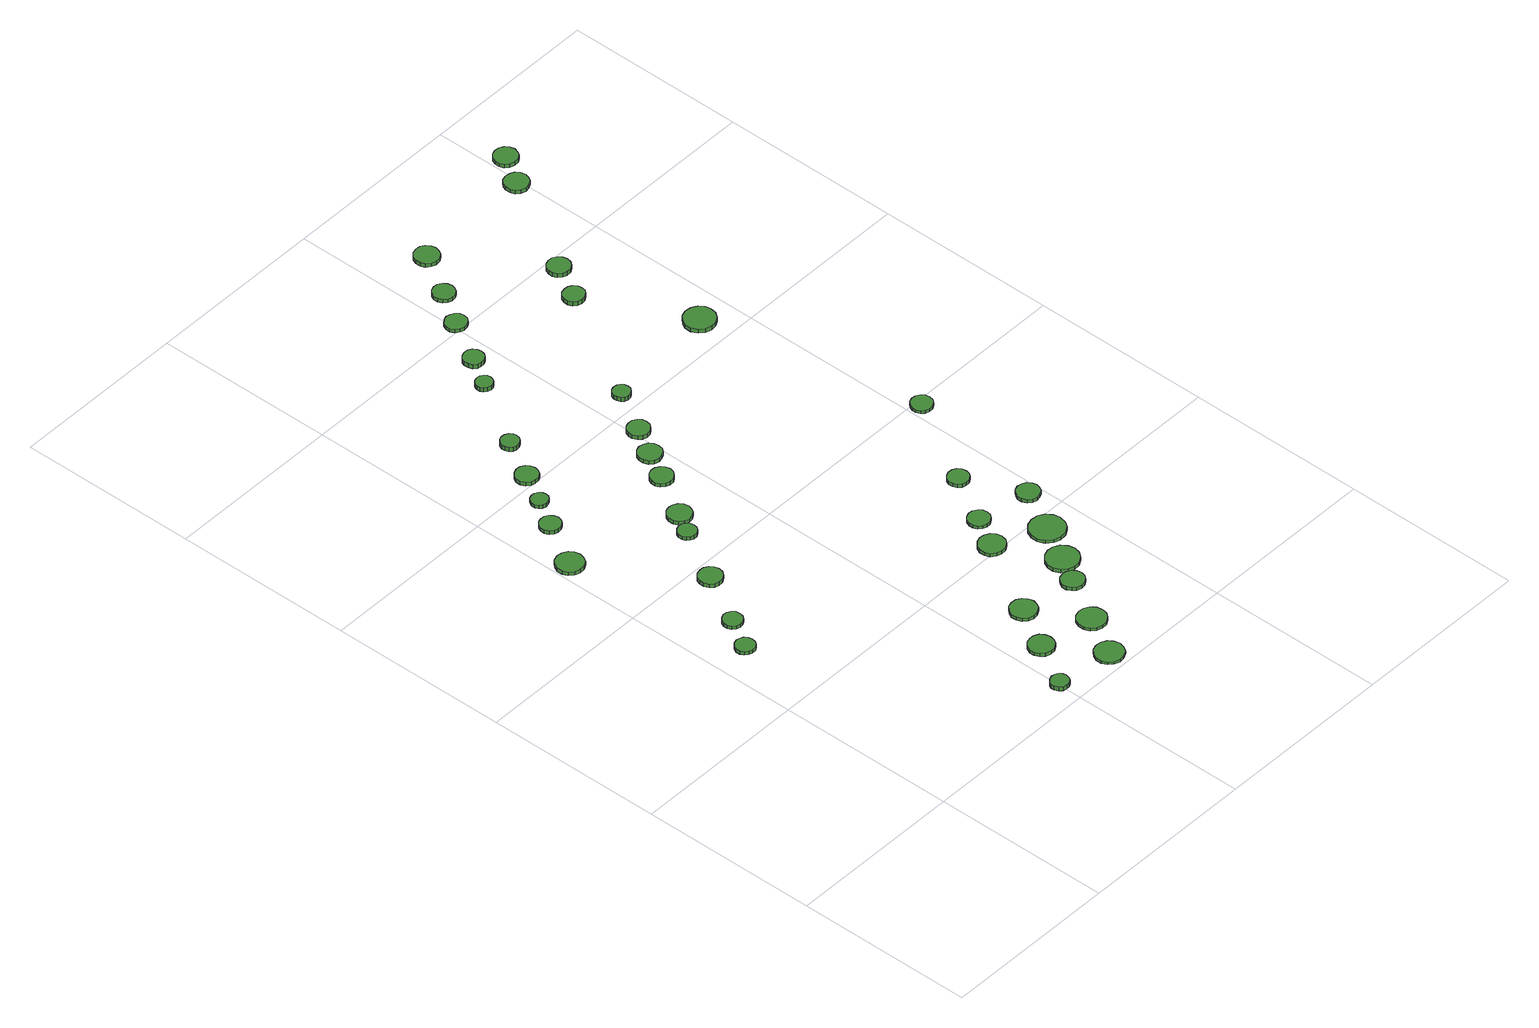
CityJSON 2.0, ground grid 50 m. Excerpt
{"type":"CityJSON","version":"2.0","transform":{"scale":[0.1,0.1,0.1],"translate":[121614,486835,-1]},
"CityObjects":{
"tree1":{"type":"SolitaryVegetationObject","attributes":{"function":"something"},"geometry":[{"type":"MultiSurface","lod":"1","boundaries":[[[0,1,2,3,4,5,6,7,8,9,10,11,12,13,14]],[[15,16,17,18,19,20,21,22,23,24,25,26,27,28,29]],[[0,29,28,1]],[[1,28,27,2]],[[2,27,26,3]],[[3,26,25,4]],[[4,25,24,5]],[[5,24,23,6]],[[6,23,22,7]],[[7,22,21,8]],[[8,21,20,9]],[[9,20,19,10]],[[10,19,18,11]],[[11,18,17,12]],[[12,17,16,13]],[[13,16,15,14]],[[14,15,29,0]]]}]},
"tree2":{"type":"SolitaryVegetationObject","attributes":{"function":"something"},"geometry":[{"type":"MultiSurface","lod":"1","boundaries":[[[30,31,32,33,34,35,36,37,38,39,40,41,42,43,44]],[[45,46,47,48,49,50,51,52,53,54,55,56,57,58,59]],[[30,59,58,31]],[[31,58,57,32]],[[32,57,56,33]],[[33,56,55,34]],[[34,55,54,35]],[[35,54,53,36]],[[36,53,52,37]],[[37,52,51,38]],[[38,51,50,39]],[[39,50,49,40]],[[40,49,48,41]],[[41,48,47,42]],[[42,47,46,43]],[[43,46,45,44]],[[44,45,59,30]]]}]},
"tree3":{"type":"SolitaryVegetationObject","attributes":{"function":"something"},"geometry":[{"type":"MultiSurface","lod":"1","boundaries":[[[60,61,62,63,64,65,66,67,68,69,70,71,72,73,74]],[[75,76,77,78,79,80,81,82,83,84,85,86,87,88,89]],[[60,89,88,61]],[[61,88,87,62]],[[62,87,86,63]],[[63,86,85,64]],[[64,85,84,65]],[[65,84,83,66]],[[66,83,82,67]],[[67,82,81,68]],[[68,81,80,69]],[[69,80,79,70]],[[70,79,78,71]],[[71,78,77,72]],[[72,77,76,73]],[[73,76,75,74]],[[74,75,89,60]]]}]},
"tree4":{"type":"SolitaryVegetationObject","attributes":{"function":"something"},"geometry":[{"type":"MultiSurface","lod":"1","boundaries":[[[90,91,92,93,94,95,96,97,98,99,100,101,102,103,104]],[[105,106,107,108,109,110,111,112,113,114,115,116,117,118,119]],[[90,119,118,91]],[[91,118,117,92]],[[92,117,116,93]],[[93,116,115,94]],[[94,115,114,95]],[[95,114,113,96]],[[96,113,112,97]],[[97,112,111,98]],[[98,111,110,99]],[[99,110,109,100]],[[100,109,108,101]],[[101,108,107,102]],[[102,107,106,103]],[[103,106,105,104]],[[104,105,119,90]]]}]},
"tree5":{"type":"SolitaryVegetationObject","attributes":{"function":"something"},"geometry":[{"type":"MultiSurface","lod":"1","boundaries":[[[120,121,122,123,124,125,126,127,128,129,130,131,132,133,134]],[[135,136,137,138,139,140,141,142,143,144,145,146,147,148,149]],[[120,149,148,121]],[[121,148,147,122]],[[122,147,146,123]],[[123,146,145,124]],[[124,145,144,125]],[[125,144,143,126]],[[126,143,142,127]],[[127,142,141,128]],[[128,141,140,129]],[[129,140,139,130]],[[130,139,138,131]],[[131,138,137,132]],[[132,137,136,133]],[[133,136,135,134]],[[134,135,149,120]]]}]},
"tree6":{"type":"SolitaryVegetationObject","attributes":{"function":"something"},"geometry":[{"type":"MultiSurface","lod":"1","boundaries":[[[150,151,152,153,154,155,156,157,158,159,160,161,162,163,164]],[[165,166,167,168,169,170,171,172,173,174,175,176,177,178,179]],[[150,179,178,151]],[[151,178,177,152]],[[152,177,176,153]],[[153,176,175,154]],[[154,175,174,155]],[[155,174,173,156]],[[156,173,172,157]],[[157,172,171,158]],[[158,171,170,159]],[[159,170,169,160]],[[160,169,168,161]],[[161,168,167,162]],[[162,167,166,163]],[[163,166,165,164]],[[164,165,179,150]]]}]},
"tree7":{"type":"SolitaryVegetationObject","attributes":{"function":"something"},"geometry":[{"type":"MultiSurface","lod":"1","boundaries":[[[180,181,182,183,184,185,186,187,188,189,190,191,192,193,194]],[[195,196,197,198,199,200,201,202,203,204,205,206,207,208,209]],[[180,209,208,181]],[[181,208,207,182]],[[182,207,206,183]],[[183,206,205,184]],[[184,205,204,185]],[[185,204,203,186]],[[186,203,202,187]],[[187,202,201,188]],[[188,201,200,189]],[[189,200,199,190]],[[190,199,198,191]],[[191,198,197,192]],[[192,197,196,193]],[[193,196,195,194]],[[194,195,209,180]]]}]},
"tree8":{"type":"SolitaryVegetationObject","attributes":{"function":"something"},"geometry":[{"type":"MultiSurface","lod":"1","boundaries":[[[210,211,212,213,214,215,216,217,218,219,220,221,222,223,224]],[[225,226,227,228,229,230,231,232,233,234,235,236,237,238,239]],[[210,239,238,211]],[[211,238,237,212]],[[212,237,236,213]],[[213,236,235,214]],[[214,235,234,215]],[[215,234,233,216]],[[216,233,232,217]],[[217,232,231,218]],[[218,231,230,219]],[[219,230,229,220]],[[220,229,228,221]],[[221,228,227,222]],[[222,227,226,223]],[[223,226,225,224]],[[224,225,239,210]]]}]},
"tree9":{"type":"SolitaryVegetationObject","attributes":{"function":"something"},"geometry":[{"type":"MultiSurface","lod":"1","boundaries":[[[240,241,242,243,244,245,246,247,248,249,250,251,252,253,254]],[[255,256,257,258,259,260,261,262,263,264,265,266,267,268,269]],[[240,269,268,241]],[[241,268,267,242]],[[242,267,266,243]],[[243,266,265,244]],[[244,265,264,245]],[[245,264,263,246]],[[246,263,262,247]],[[247,262,261,248]],[[248,261,260,249]],[[249,260,259,250]],[[250,259,258,251]],[[251,258,257,252]],[[252,257,256,253]],[[253,256,255,254]],[[254,255,269,240]]]}]},
"tree10":{"type":"SolitaryVegetationObject","attributes":{"function":"something"},"geometry":[{"type":"MultiSurface","lod":"1","boundaries":[[[270,271,272,273,274,275,276,277,278,279,280,281,282,283,284]],[[285,286,287,288,289,290,291,292,293,294,295,296,297,298,299]],[[270,299,298,271]],[[271,298,297,272]],[[272,297,296,273]],[[273,296,295,274]],[[274,295,294,275]],[[275,294,293,276]],[[276,293,292,277]],[[277,292,291,278]],[[278,291,290,279]],[[279,290,289,280]],[[280,289,288,281]],[[281,288,287,282]],[[282,287,286,283]],[[283,286,285,284]],[[284,285,299,270]]]}]},
"tree11":{"type":"SolitaryVegetationObject","attributes":{"function":"something"},"geometry":[{"type":"MultiSurface","lod":"1","boundaries":[[[300,301,302,303,304,305,306,307,308,309,310,311,312,313,314]],[[315,316,317,318,319,320,321,322,323,324,325,326,327,328,329]],[[300,329,328,301]],[[301,328,327,302]],[[302,327,326,303]],[[303,326,325,304]],[[304,325,324,305]],[[305,324,323,306]],[[306,323,322,307]],[[307,322,321,308]],[[308,321,320,309]],[[309,320,319,310]],[[310,319,318,311]],[[311,318,317,312]],[[312,317,316,313]],[[313,316,315,314]],[[314,315,329,300]]]}]},
"tree12":{"type":"SolitaryVegetationObject","attributes":{"function":"something"},"geometry":[{"type":"MultiSurface","lod":"1","boundaries":[[[330,331,332,333,334,335,336,337,338,339,340,341,342,343,344]],[[345,346,347,348,349,350,351,352,353,354,355,356,357,358,359]],[[330,359,358,331]],[[331,358,357,332]],[[332,357,356,333]],[[333,356,355,334]],[[334,355,354,335]],[[335,354,353,336]],[[336,353,352,337]],[[337,352,351,338]],[[338,351,350,339]],[[339,350,349,340]],[[340,349,348,341]],[[341,348,347,342]],[[342,347,346,343]],[[343,346,345,344]],[[344,345,359,330]]]}]},
"tree13":{"type":"SolitaryVegetationObject","attributes":{"function":"something"},"geometry":[{"type":"MultiSurface","lod":"1","boundaries":[[[360,361,362,363,364,365,366,367,368,369,370,371,372,373,374]],[[375,376,377,378,379,380,381,382,383,384,385,386,387,388,389]],[[360,389,388,361]],[[361,388,387,362]],[[362,387,386,363]],[[363,386,385,364]],[[364,385,384,365]],[[365,384,383,366]],[[366,383,382,367]],[[367,382,381,368]],[[368,381,380,369]],[[369,380,379,370]],[[370,379,378,371]],[[371,378,377,372]],[[372,377,376,373]],[[373,376,375,374]],[[374,375,389,360]]]}]},
"tree14":{"type":"SolitaryVegetationObject","attributes":{"function":"something"},"geometry":[{"type":"MultiSurface","lod":"1","boundaries":[[[390,391,392,393,394,395,396,397,398,399,400,401,402,403,404]],[[405,406,407,408,409,410,411,412,413,414,415,416,417,418,419]],[[390,419,418,391]],[[391,418,417,392]],[[392,417,416,393]],[[393,416,415,394]],[[394,415,414,395]],[[395,414,413,396]],[[396,413,412,397]],[[397,412,411,398]],[[398,411,410,399]],[[399,410,409,400]],[[400,409,408,401]],[[401,408,407,402]],[[402,407,406,403]],[[403,406,405,404]],[[404,405,419,390]]]}]},
"tree15":{"type":"SolitaryVegetationObject","attributes":{"function":"something"},"geometry":[{"type":"MultiSurface","lod":"1","boundaries":[[[420,421,422,423,424,425,426,427,428,429,430,431,432,433,434]],[[435,436,437,438,439,440,441,442,443,444,445,446,447,448,449]],[[420,449,448,421]],[[421,448,447,422]],[[422,447,446,423]],[[423,446,445,424]],[[424,445,444,425]],[[425,444,443,426]],[[426,443,442,427]],[[427,442,441,428]],[[428,441,440,429]],[[429,440,439,430]],[[430,439,438,431]],[[431,438,437,432]],[[432,437,436,433]],[[433,436,435,434]],[[434,435,449,420]]]}]},
"tree16":{"type":"SolitaryVegetationObject","attributes":{"function":"something"},"geometry":[{"type":"MultiSurface","lod":"1","boundaries":[[[450,451,452,453,454,455,456,457,458,459,460,461,462,463,464]],[[465,466,467,468,469,470,471,472,473,474,475,476,477,478,479]],[[450,479,478,451]],[[451,478,477,452]],[[452,477,476,453]],[[453,476,475,454]],[[454,475,474,455]],[[455,474,473,456]],[[456,473,472,457]],[[457,472,471,458]],[[458,471,470,459]],[[459,470,469,460]],[[460,469,468,461]],[[461,468,467,462]],[[462,467,466,463]],[[463,466,465,464]],[[464,465,479,450]]]}]},
"tree17":{"type":"SolitaryVegetationObject","attributes":{"function":"something"},"geometry":[{"type":"MultiSurface","lod":"1","boundaries":[[[480,481,482,483,484,485,486,487,488,489,490,491,492,493,494]],[[495,496,497,498,499,500,501,502,503,504,505,506,507,508,509]],[[480,509,508,481]],[[481,508,507,482]],[[482,507,506,483]],[[483,506,505,484]],[[484,505,504,485]],[[485,504,503,486]],[[486,503,502,487]],[[487,502,501,488]],[[488,501,500,489]],[[489,500,499,490]],[[490,499,498,491]],[[491,498,497,492]],[[492,497,496,493]],[[493,496,495,494]],[[494,495,509,480]]]}]},
"tree18":{"type":"SolitaryVegetationObject","attributes":{"function":"something"},"geometry":[{"type":"MultiSurface","lod":"1","boundaries":[[[510,511,512,513,514,515,516,517,518,519,520,521,522,523,524]],[[525,526,527,528,529,530,531,532,533,534,535,536,537,538,539]],[[510,539,538,511]],[[511,538,537,512]],[[512,537,536,513]],[[513,536,535,514]],[[514,535,534,515]],[[515,534,533,516]],[[516,533,532,517]],[[517,532,531,518]],[[518,531,530,519]],[[519,530,529,520]],[[520,529,528,521]],[[521,528,527,522]],[[522,527,526,523]],[[523,526,525,524]],[[524,525,539,510]]]}]},
"tree19":{"type":"SolitaryVegetationObject","attributes":{"function":"something"},"geometry":[{"type":"MultiSurface","lod":"1","boundaries":[[[540,541,542,543,544,545,546,547,548,549,550,551,552,553,554]],[[555,556,557,558,559,560,561,562,563,564,565,566,567,568,569]],[[540,569,568,541]],[[541,568,567,542]],[[542,567,566,543]],[[543,566,565,544]],[[544,565,564,545]],[[545,564,563,546]],[[546,563,562,547]],[[547,562,561,548]],[[548,561,560,549]],[[549,560,559,550]],[[550,559,558,551]],[[551,558,557,552]],[[552,557,556,553]],[[553,556,555,554]],[[554,555,569,540]]]}]},
"tree20":{"type":"SolitaryVegetationObject","attributes":{"function":"something"},"geometry":[{"type":"MultiSurface","lod":"1","boundaries":[[[570,571,572,573,574,575,576,577,578,579,580,581,582,583,584]],[[585,586,587,588,589,590,591,592,593,594,595,596,597,598,599]],[[570,599,598,571]],[[571,598,597,572]],[[572,597,596,573]],[[573,596,595,574]],[[574,595,594,575]],[[575,594,593,576]],[[576,593,592,577]],[[577,592,591,578]],[[578,591,590,579]],[[579,590,589,580]],[[580,589,588,581]],[[581,588,587,582]],[[582,587,586,583]],[[583,586,585,584]],[[584,585,599,570]]]}]},
"tree21":{"type":"SolitaryVegetationObject","attributes":{"function":"something"},"geometry":[{"type":"MultiSurface","lod":"1","boundaries":[[[600,601,602,603,604,605,606,607,608,609,610,611,612,613,614]],[[615,616,617,618,619,620,621,622,623,624,625,626,627,628,629]],[[600,629,628,601]],[[601,628,627,602]],[[602,627,626,603]],[[603,626,625,604]],[[604,625,624,605]],[[605,624,623,606]],[[606,623,622,607]],[[607,622,621,608]],[[608,621,620,609]],[[609,620,619,610]],[[610,619,618,611]],[[611,618,617,612]],[[612,617,616,613]],[[613,616,615,614]],[[614,615,629,600]]]}]},
"tree22":{"type":"SolitaryVegetationObject","attributes":{"function":"something"},"geometry":[{"type":"MultiSurface","lod":"1","boundaries":[[[630,631,632,633,634,635,636,637,638,639,640,641,642,643,644]],[[645,646,647,648,649,650,651,652,653,654,655,656,657,658,659]],[[630,659,658,631]],[[631,658,657,632]],[[632,657,656,633]],[[633,656,655,634]],[[634,655,654,635]],[[635,654,653,636]],[[636,653,652,637]],[[637,652,651,638]],[[638,651,650,639]],[[639,650,649,640]],[[640,649,648,641]],[[641,648,647,642]],[[642,647,646,643]],[[643,646,645,644]],[[644,645,659,630]]]}]},
"tree23":{"type":"SolitaryVegetationObject","attributes":{"function":"something"},"geometry":[{"type":"MultiSurface","lod":"1","boundaries":[[[660,661,662,663,664,665,666,667,668,669,670,671,672,673,674]],[[675,676,677,678,679,680,681,682,683,684,685,686,687,688,689]],[[660,689,688,661]],[[661,688,687,662]],[[662,687,686,663]],[[663,686,685,664]],[[664,685,684,665]],[[665,684,683,666]],[[666,683,682,667]],[[667,682,681,668]],[[668,681,680,669]],[[669,680,679,670]],[[670,679,678,671]],[[671,678,677,672]],[[672,677,676,673]],[[673,676,675,674]],[[674,675,689,660]]]}]},
"tree24":{"type":"SolitaryVegetationObject","attributes":{"function":"something"},"geometry":[{"type":"MultiSurface","lod":"1","boundaries":[[[690,691,692,693,694,695,696,697,698,699,700,701,702,703,704]],[[705,706,707,708,709,710,711,712,713,714,715,716,717,718,719]],[[690,719,718,691]],[[691,718,717,692]],[[692,717,716,693]],[[693,716,715,694]],[[694,715,714,695]],[[695,714,713,696]],[[696,713,712,697]],[[697,712,711,698]],[[698,711,710,699]],[[699,710,709,700]],[[700,709,708,701]],[[701,708,707,702]],[[702,707,706,703]],[[703,706,705,704]],[[704,705,719,690]]]}]},
"tree25":{"type":"SolitaryVegetationObject","attributes":{"function":"something"},"geometry":[{"type":"MultiSurface","lod":"1","boundaries":[[[720,721,722,723,724,725,726,727,728,729,730,731,732,733,734]],[[735,736,737,738,739,740,741,742,743,744,745,746,747,748,749]],[[720,749,748,721]],[[721,748,747,722]],[[722,747,746,723]],[[723,746,745,724]],[[724,745,744,725]],[[725,744,743,726]],[[726,743,742,727]],[[727,742,741,728]],[[728,741,740,729]],[[729,740,739,730]],[[730,739,738,731]],[[731,738,737,732]],[[732,737,736,733]],[[733,736,735,734]],[[734,735,749,720]]]}]},
"tree26":{"type":"SolitaryVegetationObject","attributes":{"function":"something"},"geometry":[{"type":"MultiSurface","lod":"1","boundaries":[[[750,751,752,753,754,755,756,757,758,759,760,761,762,763,764]],[[765,766,767,768,769,770,771,772,773,774,775,776,777,778,779]],[[750,779,778,751]],[[751,778,777,752]],[[752,777,776,753]],[[753,776,775,754]],[[754,775,774,755]],[[755,774,773,756]],[[756,773,772,757]],[[757,772,771,758]],[[758,771,770,759]],[[759,770,769,760]],[[760,769,768,761]],[[761,768,767,762]],[[762,767,766,763]],[[763,766,765,764]],[[764,765,779,750]]]}]},
"tree27":{"type":"SolitaryVegetationObject","attributes":{"function":"something"},"geometry":[{"type":"MultiSurface","lod":"1","boundaries":[[[780,781,782,783,784,785,786,787,788,789,790,791,792,793,794]],[[795,796,797,798,799,800,801,802,803,804,805,806,807,808,809]],[[780,809,808,781]],[[781,808,807,782]],[[782,807,806,783]],[[783,806,805,784]],[[784,805,804,785]],[[785,804,803,786]],[[786,803,802,787]],[[787,802,801,788]],[[788,801,800,789]],[[789,800,799,790]],[[790,799,798,791]],[[791,798,797,792]],[[792,797,796,793]],[[793,796,795,794]],[[794,795,809,780]]]}]},
"tree28":{"type":"SolitaryVegetationObject","attributes":{"function":"something"},"geometry":[{"type":"MultiSurface","lod":"1","boundaries":[[[810,811,812,813,814,815,816,817,818,819,820,821,822,823,824]],[[825,826,827,828,829,830,831,832,833,834,835,836,837,838,839]],[[810,839,838,811]],[[811,838,837,812]],[[812,837,836,813]],[[813,836,835,814]],[[814,835,834,815]],[[815,834,833,816]],[[816,833,832,817]],[[817,832,831,818]],[[818,831,830,819]],[[819,830,829,820]],[[820,829,828,821]],[[821,828,827,822]],[[822,827,826,823]],[[823,826,825,824]],[[824,825,839,810]]]}]},
"tree29":{"type":"SolitaryVegetationObject","attributes":{"function":"something"},"geometry":[{"type":"MultiSurface","lod":"1","boundaries":[[[840,841,842,843,844,845,846,847,848,849,850,851,852,853,854]],[[855,856,857,858,859,860,861,862,863,864,865,866,867,868,869]],[[840,869,868,841]],[[841,868,867,842]],[[842,867,866,843]],[[843,866,865,844]],[[844,865,864,845]],[[845,864,863,846]],[[846,863,862,847]],[[847,862,861,848]],[[848,861,860,849]],[[849,860,859,850]],[[850,859,858,851]],[[851,858,857,852]],[[852,857,856,853]],[[853,856,855,854]],[[854,855,869,840]]]}]},
"tree30":{"type":"SolitaryVegetationObject","attributes":{"function":"something"},"geometry":[{"type":"MultiSurface","lod":"1","boundaries":[[[870,871,872,873,874,875,876,877,878,879,880,881,882,883,884]],[[885,886,887,888,889,890,891,892,893,894,895,896,897,898,899]],[[870,899,898,871]],[[871,898,897,872]],[[872,897,896,873]],[[873,896,895,874]],[[874,895,894,875]],[[875,894,893,876]],[[876,893,892,877]],[[877,892,891,878]],[[878,891,890,879]],[[879,890,889,880]],[[880,889,888,881]],[[881,888,887,882]],[[882,887,886,883]],[[883,886,885,884]],[[884,885,899,870]]]}]},
"tree31":{"type":"SolitaryVegetationObject","attributes":{"function":"something"},"geometry":[{"type":"MultiSurface","lod":"1","boundaries":[[[900,901,902,903,904,905,906,907,908,909,910,911,912,913,914]],[[915,916,917,918,919,920,921,922,923,924,925,926,927,928,929]],[[900,929,928,901]],[[901,928,927,902]],[[902,927,926,903]],[[903,926,925,904]],[[904,925,924,905]],[[905,924,923,906]],[[906,923,922,907]],[[907,922,921,908]],[[908,921,920,909]],[[909,920,919,910]],[[910,919,918,911]],[[911,918,917,912]],[[912,917,916,913]],[[913,916,915,914]],[[914,915,929,900]]]}]},
"tree32":{"type":"SolitaryVegetationObject","attributes":{"function":"something"},"geometry":[{"type":"MultiSurface","lod":"1","boundaries":[[[930,931,932,933,934,935,936,937,938,939,940,941,942,943,944]],[[945,946,947,948,949,950,951,952,953,954,955,956,957,958,959]],[[930,959,958,931]],[[931,958,957,932]],[[932,957,956,933]],[[933,956,955,934]],[[934,955,954,935]],[[935,954,953,936]],[[936,953,952,937]],[[937,952,951,938]],[[938,951,950,939]],[[939,950,949,940]],[[940,949,948,941]],[[941,948,947,942]],[[942,947,946,943]],[[943,946,945,944]],[[944,945,959,930]]]}]},
"tree33":{"type":"SolitaryVegetationObject","attributes":{"function":"something"},"geometry":[{"type":"MultiSurface","lod":"1","boundaries":[[[960,961,962,963,964,965,966,967,968,969,970,971,972,973,974]],[[975,976,977,978,979,980,981,982,983,984,985,986,987,988,989]],[[960,989,988,961]],[[961,988,987,962]],[[962,987,986,963]],[[963,986,985,964]],[[964,985,984,965]],[[965,984,983,966]],[[966,983,982,967]],[[967,982,981,968]],[[968,981,980,969]],[[969,980,979,970]],[[970,979,978,971]],[[971,978,977,972]],[[972,977,976,973]],[[973,976,975,974]],[[974,975,989,960]]]}]},
"tree34":{"type":"SolitaryVegetationObject","attributes":{"function":"something"},"geometry":[{"type":"MultiSurface","lod":"1","boundaries":[[[990,991,992,993,994,995,996,997,998,999,1000,1001,1002,1003,1004]],[[1005,1006,1007,1008,1009,1010,1011,1012,1013,1014,1015,1016,1017,1018,1019]],[[990,1019,1018,991]],[[991,1018,1017,992]],[[992,1017,1016,993]],[[993,1016,1015,994]],[[994,1015,1014,995]],[[995,1014,1013,996]],[[996,1013,1012,997]],[[997,1012,1011,998]],[[998,1011,1010,999]],[[999,1010,1009,1000]],[[1000,1009,1008,1001]],[[1001,1008,1007,1002]],[[1002,1007,1006,1003]],[[1003,1006,1005,1004]],[[1004,1005,1019,990]]]}]},
"tree35":{"type":"SolitaryVegetationObject","attributes":{"function":"something"},"geometry":[{"type":"MultiSurface","lod":"1","boundaries":[[[1020,1021,1022,1023,1024,1025,1026,1027,1028,1029,1030,1031,1032,1033,1034]],[[1035,1036,1037,1038,1039,1040,1041,1042,1043,1044,1045,1046,1047,1048,1049]],[[1020,1049,1048,1021]],[[1021,1048,1047,1022]],[[1022,1047,1046,1023]],[[1023,1046,1045,1024]],[[1024,1045,1044,1025]],[[1025,1044,1043,1026]],[[1026,1043,1042,1027]],[[1027,1042,1041,1028]],[[1028,1041,1040,1029]],[[1029,1040,1039,1030]],[[1030,1039,1038,1031]],[[1031,1038,1037,1032]],[[1032,1037,1036,1033]],[[1033,1036,1035,1034]],[[1034,1035,1049,1020]]]}]},
"tree36":{"type":"SolitaryVegetationObject","attributes":{"function":"something"},"geometry":[{"type":"MultiSurface","lod":"1","boundaries":[[[1050,1051,1052,1053,1054,1055,1056,1057,1058,1059,1060,1061,1062,1063,1064]],[[1065,1066,1067,1068,1069,1070,1071,1072,1073,1074,1075,1076,1077,1078,1079]],[[1050,1079,1078,1051]],[[1051,1078,1077,1052]],[[1052,1077,1076,1053]],[[1053,1076,1075,1054]],[[1054,1075,1074,1055]],[[1055,1074,1073,1056]],[[1056,1073,1072,1057]],[[1057,1072,1071,1058]],[[1058,1071,1070,1059]],[[1059,1070,1069,1060]],[[1060,1069,1068,1061]],[[1061,1068,1067,1062]],[[1062,1067,1066,1063]],[[1063,1066,1065,1064]],[[1064,1065,1079,1050]]]}]},
"tree37":{"type":"SolitaryVegetationObject","attributes":{"function":"something"},"geometry":[{"type":"MultiSurface","lod":"1","boundaries":[[[1080,1081,1082,1083,1084,1085,1086,1087,1088,1089,1090,1091,1092,1093,1094]],[[1095,1096,1097,1098,1099,1100,1101,1102,1103,1104,1105,1106,1107,1108,1109]],[[1080,1109,1108,1081]],[[1081,1108,1107,1082]],[[1082,1107,1106,1083]],[[1083,1106,1105,1084]],[[1084,1105,1104,1085]],[[1085,1104,1103,1086]],[[1086,1103,1102,1087]],[[1087,1102,1101,1088]],[[1088,1101,1100,1089]],[[1089,1100,1099,1090]],[[1090,1099,1098,1091]],[[1091,1098,1097,1092]],[[1092,1097,1096,1093]],[[1093,1096,1095,1094]],[[1094,1095,1109,1080]]]}]}
},
"vertices":[
[126,726,16],[124,737,16],[118,746,16],[108,751,16],[97,753,16],[86,749,16],[78,742,16],[73,731,16],[73,720,16],[78,710,16],[86,703,16],[97,699,16],[108,700,16],[118,706,16],[124,715,16],[124,715,6],[118,706,6],[108,700,6],[97,699,6],[86,703,6],[78,710,6],[73,720,6],[73,731,6],[78,742,6],[86,749,6],[97,753,6],[108,751,6],[118,746,6],[124,737,6],[126,726,6],
[176,810,16],[174,821,16],[167,830,16],[157,836,16],[146,837,16],[136,833,16],[127,826,16],[123,816,16],[123,804,16],[127,794,16],[136,787,16],[146,783,16],[157,784,16],[167,790,16],[174,799,16],[174,799,6],[167,790,6],[157,784,6],[146,783,6],[136,787,6],[127,794,6],[123,804,6],[123,816,6],[127,826,6],[136,833,6],[146,837,6],[157,836,6],[167,830,6],[174,821,6],[176,810,6],
[80,1240,17],[77,1256,17],[68,1268,17],[54,1276,17],[38,1278,17],[23,1273,17],[12,1262,17],[5,1248,17],[5,1232,17],[12,1218,17],[23,1208,17],[38,1203,17],[54,1204,17],[68,1212,17],[77,1225,17],[77,1225,6],[68,1212,6],[54,1204,6],[38,1203,6],[23,1208,6],[12,1218,6],[5,1232,6],[5,1248,6],[12,1262,6],[23,1273,6],[38,1278,6],[54,1276,6],[68,1268,6],[77,1256,6],[80,1240,6],
[263,953,17],[260,966,17],[252,977,17],[240,984,17],[227,985,17],[214,981,17],[204,972,17],[199,960,17],[199,946,17],[204,934,17],[214,925,17],[227,921,17],[240,922,17],[252,929,17],[260,940,17],[260,940,6],[252,929,6],[240,922,6],[227,921,6],[214,925,6],[204,934,6],[199,946,6],[199,960,6],[204,972,6],[214,981,6],[227,985,6],[240,984,6],[252,977,6],[260,966,6],[263,953,6],
[527,68,20],[525,78,20],[519,86,20],[510,91,20],[500,92,20],[490,89,20],[482,82,20],[478,73,20],[478,63,20],[482,53,20],[490,46,20],[500,43,20],[510,44,20],[519,49,20],[525,58,20],[525,58,7],[519,49,7],[510,44,7],[500,43,7],[490,46,7],[482,53,7],[478,63,7],[478,73,7],[482,82,7],[490,89,7],[500,92,7],[510,91,7],[519,86,7],[525,78,7],[527,68,7],
[145,1368,17],[142,1379,17],[135,1389,17],[125,1395,17],[113,1396,17],[102,1393,17],[93,1385,17],[88,1374,17],[88,1362,17],[93,1351,17],[102,1343,17],[113,1339,17],[125,1340,17],[135,1346,17],[142,1356,17],[142,1356,6],[135,1346,6],[125,1340,6],[113,1339,6],[102,1343,6],[93,1351,6],[88,1362,6],[88,1374,6],[93,1385,6],[102,1393,6],[113,1396,6],[125,1395,6],[135,1389,6],[142,1379,6],[145,1368,6],
[189,1445,16],[187,1455,16],[181,1463,16],[172,1468,16],[163,1469,16],[153,1466,16],[146,1459,16],[142,1450,16],[142,1440,16],[146,1431,16],[153,1425,16],[163,1422,16],[172,1423,16],[181,1428,16],[187,1436,16],[187,1436,6],[181,1428,6],[172,1423,6],[163,1422,6],[153,1425,6],[146,1431,6],[142,1440,6],[142,1450,6],[146,1459,6],[153,1466,6],[163,1469,6],[172,1468,6],[181,1463,6],[187,1455,6],[189,1445,6],
[608,190,17],[605,204,17],[597,216,17],[584,223,17],[570,224,17],[556,220,17],[545,210,17],[539,197,17],[539,182,17],[545,169,17],[556,159,17],[570,155,17],[584,156,17],[597,164,17],[605,175,17],[605,175,7],[597,164,7],[584,156,7],[570,155,7],[556,159,7],[545,169,7],[539,182,7],[539,197,7],[545,210,7],[556,220,7],[570,224,7],[584,223,7],[597,216,7],[605,204,7],[608,190,7],
[341,1103,17],[339,1113,17],[333,1122,17],[324,1127,17],[313,1128,17],[303,1125,17],[295,1118,17],[291,1108,17],[291,1097,17],[295,1088,17],[303,1081,17],[313,1077,17],[324,1078,17],[333,1084,17],[339,1092,17],[339,1092,6],[333,1084,6],[324,1078,6],[313,1077,6],[303,1081,6],[295,1088,6],[291,1097,6],[291,1108,6],[295,1118,6],[303,1125,6],[313,1128,6],[324,1127,6],[333,1122,6],[339,1113,6],[341,1103,6],
[242,1527,17],[239,1540,17],[232,1550,17],[221,1557,17],[208,1558,17],[196,1554,17],[186,1546,17],[181,1534,17],[181,1521,17],[186,1509,17],[196,1500,17],[208,1497,17],[221,1498,17],[232,1504,17],[239,1515,17],[239,1515,6],[232,1504,6],[221,1498,6],[208,1497,6],[196,1500,6],[186,1509,6],[181,1521,6],[181,1534,6],[186,1546,6],[196,1554,6],[208,1558,6],[221,1557,6],[232,1550,6],[239,1540,6],[242,1527,6],
[702,49,16],[698,65,16],[689,78,16],[674,86,16],[658,88,16],[643,83,16],[631,72,16],[624,57,16],[624,41,16],[631,26,16],[643,15,16],[658,10,16],[674,12,16],[689,20,16],[698,33,16],[698,33,8],[689,20,8],[674,12,8],[658,10,8],[643,15,8],[631,26,8],[624,41,8],[624,57,8],[631,72,8],[643,83,8],[658,88,8],[674,86,8],[689,78,8],[698,65,8],[702,49,8],
[384,1158,17],[381,1171,17],[373,1182,17],[361,1189,17],[348,1191,17],[335,1187,17],[324,1177,17],[319,1165,17],[319,1151,17],[324,1139,17],[335,1130,17],[348,1125,17],[361,1127,17],[373,1134,17],[381,1145,17],[381,1145,6],[373,1134,6],[361,1127,6],[348,1125,6],[335,1130,6],[324,1139,6],[319,1151,6],[319,1165,6],[324,1177,6],[335,1187,6],[348,1191,6],[361,1189,6],[373,1182,6],[381,1171,6],[384,1158,6],
[679,307,16],[675,322,16],[667,334,16],[653,342,16],[638,343,16],[624,339,16],[613,328,16],[607,315,16],[607,300,16],[613,286,16],[624,276,16],[638,271,16],[653,273,16],[667,280,16],[675,292,16],[675,292,6],[667,280,6],[653,273,6],[638,271,6],[624,276,6],[613,286,6],[607,300,6],[607,315,6],[613,328,6],[624,339,6],[638,343,6],[653,342,6],[667,334,6],[675,322,6],[679,307,6],
[298,1636,19],[296,1646,19],[290,1655,19],[280,1660,19],[270,1661,19],[260,1658,19],[252,1651,19],[248,1641,19],[248,1631,19],[252,1621,19],[260,1614,19],[270,1611,19],[280,1612,19],[290,1617,19],[296,1626,19],[296,1626,6],[290,1617,6],[280,1612,6],[270,1611,6],[260,1614,6],[252,1621,6],[248,1631,6],[248,1641,6],[252,1651,6],[260,1658,6],[270,1661,6],[280,1660,6],[290,1655,6],[296,1646,6],[298,1636,6],
[766,162,15],[763,178,15],[753,191,15],[739,199,15],[723,201,15],[707,196,15],[695,185,15],[689,170,15],[689,154,15],[695,139,15],[707,128,15],[723,123,15],[739,125,15],[753,133,15],[763,146,15],[763,146,7],[753,133,7],[739,125,7],[723,123,7],[707,128,7],[695,139,7],[689,154,7],[689,170,7],[695,185,7],[707,196,7],[723,201,7],[739,199,7],[753,191,7],[763,178,7],[766,162,7],
[455,1280,17],[452,1293,17],[444,1303,17],[433,1310,17],[420,1311,17],[408,1307,17],[398,1298,17],[393,1287,17],[393,1273,17],[398,1262,17],[408,1253,17],[420,1249,17],[433,1250,17],[444,1257,17],[452,1267,17],[452,1267,6],[444,1257,6],[433,1250,6],[420,1249,6],[408,1253,6],[398,1262,6],[393,1273,6],[393,1287,6],[398,1298,6],[408,1307,6],[420,1311,6],[433,1310,6],[444,1303,6],[452,1293,6],[455,1280,6],
[500,1356,17],[497,1370,17],[489,1381,17],[477,1387,17],[464,1389,17],[451,1385,17],[441,1376,17],[436,1363,17],[436,1350,17],[441,1337,17],[451,1328,17],[464,1324,17],[477,1326,17],[489,1332,17],[497,1343,17],[497,1343,6],[489,1332,6],[477,1326,6],[464,1324,6],[451,1328,6],[441,1337,6],[436,1350,6],[436,1363,6],[441,1376,6],[451,1385,6],[464,1389,6],[477,1387,6],[489,1381,6],[497,1370,6],[500,1356,6],
[832,287,16],[829,300,16],[821,311,16],[810,317,16],[797,319,16],[784,315,16],[775,306,16],[769,294,16],[769,281,16],[775,269,16],[784,260,16],[797,256,16],[810,257,16],[821,264,16],[829,274,16],[829,274,6],[821,264,6],[810,257,6],[797,256,6],[784,260,6],[775,269,6],[769,281,6],[769,294,6],[775,306,6],[784,315,6],[797,319,6],[810,317,6],[821,311,6],[829,300,6],[832,287,6],
[803,519,16],[800,534,16],[791,546,16],[778,553,16],[763,555,16],[749,550,16],[737,540,16],[731,526,16],[731,511,16],[737,497,16],[749,487,16],[763,483,16],[778,484,16],[791,492,16],[800,504,16],[800,504,6],[791,492,6],[778,484,6],[763,483,6],[749,487,6],[737,497,6],[731,511,6],[731,526,6],[737,540,6],[749,550,6],[763,555,6],[778,553,6],[791,546,6],[800,534,6],[803,519,6],
[414,1822,20],[412,1831,20],[406,1839,20],[398,1844,20],[389,1845,20],[379,1842,20],[372,1836,20],[368,1827,20],[368,1817,20],[372,1809,20],[379,1802,20],[389,1799,20],[398,1800,20],[406,1805,20],[412,1813,20],[412,1813,7],[406,1805,7],[398,1800,7],[389,1799,7],[379,1802,7],[372,1809,7],[368,1817,7],[368,1827,7],[372,1836,7],[379,1842,7],[389,1845,7],[398,1844,7],[406,1839,7],[412,1831,7],[414,1822,7],
[544,1434,18],[542,1446,18],[534,1456,18],[524,1463,18],[511,1464,18],[499,1460,18],[490,1452,18],[485,1440,18],[485,1428,18],[490,1416,18],[499,1408,18],[511,1404,18],[524,1405,18],[534,1412,18],[542,1422,18],[542,1422,6],[534,1412,6],[524,1405,6],[511,1404,6],[499,1408,6],[490,1416,6],[485,1428,6],[485,1440,6],[490,1452,6],[499,1460,6],[511,1464,6],[524,1463,6],[534,1456,6],[542,1446,6],[544,1434,6],
[886,357,17],[882,375,17],[871,390,17],[855,399,17],[837,401,17],[819,395,17],[806,383,17],[798,366,17],[798,348,17],[806,331,17],[819,319,17],[837,313,17],[855,315,17],[871,324,17],[882,339,17],[882,339,6],[871,324,6],[855,315,6],[837,313,6],[819,319,6],[806,331,6],[798,348,6],[798,366,6],[806,383,6],[819,395,6],[837,401,6],[855,399,6],[871,390,6],[882,375,6],[886,357,6],
[845,603,16],[843,615,16],[835,625,16],[824,632,16],[812,633,16],[800,629,16],[791,621,16],[786,609,16],[786,597,16],[791,585,16],[800,577,16],[812,573,16],[824,574,16],[835,581,16],[843,591,16],[843,591,7],[835,581,7],[824,574,7],[812,573,7],[800,577,7],[791,585,7],[786,597,7],[786,609,7],[791,621,7],[800,629,7],[812,633,7],[824,632,7],[835,625,7],[843,615,7],[845,603,7],
[469,1901,19],[467,1912,19],[460,1922,19],[450,1928,19],[438,1929,19],[427,1925,19],[418,1917,19],[414,1907,19],[414,1895,19],[418,1884,19],[427,1876,19],[438,1873,19],[450,1874,19],[460,1880,19],[467,1889,19],[467,1889,6],[460,1880,6],[450,1874,6],[438,1873,6],[427,1876,6],[418,1884,6],[414,1895,6],[414,1907,6],[418,1917,6],[427,1925,6],[438,1929,6],[450,1928,6],[460,1922,6],[467,1912,6],[469,1901,6],
[948,458,15],[944,477,15],[932,493,15],[915,503,15],[895,505,15],[876,499,15],[861,486,15],[853,468,15],[853,448,15],[861,430,15],[876,416,15],[895,410,15],[915,412,15],[932,422,15],[944,438,15],[944,438,6],[932,422,6],[915,412,6],[895,410,6],[876,416,6],[861,430,6],[853,448,6],[853,468,6],[861,486,6],[876,499,6],[895,505,6],[915,503,6],[932,493,6],[944,477,6],[948,458,6],
[605,1548,24],[603,1558,24],[597,1566,24],[589,1571,24],[579,1572,24],[569,1569,24],[562,1562,24],[558,1553,24],[558,1543,24],[562,1534,24],[569,1527,24],[579,1524,24],[589,1525,24],[597,1530,24],[603,1538,24],[603,1538,11],[597,1530,11],[589,1525,11],[579,1524,11],[569,1527,11],[562,1534,11],[558,1543,11],[558,1553,11],[562,1562,11],[569,1569,11],[579,1572,11],[589,1571,11],[597,1566,11],[603,1558,11],[605,1548,11],
[922,738,17],[920,750,17],[913,760,17],[902,766,17],[890,767,17],[879,763,17],[870,755,17],[865,744,17],[865,732,17],[870,721,17],[879,713,17],[890,709,17],[902,711,17],[913,717,17],[920,726,17],[920,726,7],[913,717,7],[902,711,7],[890,709,7],[879,713,7],[870,721,7],[865,732,7],[865,744,7],[870,755,7],[879,763,7],[890,767,7],[902,766,7],[913,760,7],[920,750,7],[922,738,7],
[541,2019,16],[539,2031,16],[531,2041,16],[521,2047,16],[508,2049,16],[497,2045,16],[487,2037,16],[482,2025,16],[482,2013,16],[487,2002,16],[497,1994,16],[508,1990,16],[521,1991,16],[531,1997,16],[539,2007,16],[539,2007,6],[531,1997,6],[521,1991,6],[508,1990,6],[497,1994,6],[487,2002,6],[482,2013,6],[482,2025,6],[487,2037,6],[497,2045,6],[508,2049,6],[521,2047,6],[531,2041,6],[539,2031,6],[541,2019,6],
[998,578,16],[995,590,16],[987,601,16],[976,607,16],[963,609,16],[951,605,16],[941,596,16],[936,584,16],[936,571,16],[941,559,16],[951,550,16],[963,546,16],[976,548,16],[987,554,16],[995,565,16],[995,565,6],[987,554,6],[976,548,6],[963,546,6],[951,550,6],[941,559,6],[936,571,6],[936,584,6],[941,596,6],[951,605,6],[963,609,6],[976,607,6],[987,601,6],[995,590,6],[998,578,6],
[602,2112,17],[599,2124,17],[592,2134,17],[581,2141,17],[569,2142,17],[557,2138,17],[548,2130,17],[543,2119,17],[543,2106,17],[548,2095,17],[557,2087,17],[569,2083,17],[581,2084,17],[592,2090,17],[599,2100,17],[599,2100,6],[592,2090,6],[581,2084,6],[569,2083,6],[557,2087,6],[548,2095,6],[543,2106,6],[543,2119,6],[548,2130,6],[557,2138,6],[569,2142,6],[581,2141,6],[592,2134,6],[599,2124,6],[602,2112,6],
[678,2231,17],[675,2244,17],[667,2256,17],[655,2263,17],[641,2264,17],[628,2260,17],[617,2250,17],[612,2238,17],[612,2224,17],[617,2211,17],[628,2202,17],[641,2198,17],[655,2199,17],[667,2206,17],[675,2217,17],[675,2217,6],[667,2206,6],[655,2199,6],[641,2198,6],[628,2202,6],[617,2211,6],[612,2224,6],[612,2238,6],[617,2250,6],[628,2260,6],[641,2264,6],[655,2263,6],[667,2256,6],[675,2244,6],[678,2231,6],
[1064,981,16],[1062,993,16],[1054,1003,16],[1044,1009,16],[1032,1010,16],[1020,1006,16],[1012,998,16],[1007,987,16],[1007,975,16],[1012,964,16],[1020,956,16],[1032,952,16],[1044,953,16],[1054,959,16],[1062,969,16],[1062,969,7],[1054,959,7],[1044,953,7],[1032,952,7],[1020,956,7],[1012,964,7],[1007,975,7],[1007,987,7],[1012,998,7],[1020,1006,7],[1032,1010,7],[1044,1009,7],[1054,1003,7],[1062,993,7],[1064,981,7],
[799,1867,22],[797,1879,22],[789,1889,22],[779,1895,22],[767,1896,22],[755,1893,22],[746,1885,22],[741,1873,22],[741,1861,22],[746,1850,22],[755,1842,22],[767,1838,22],[779,1840,22],[789,1846,22],[797,1855,22],[797,1855,9],[789,1846,9],[779,1840,9],[767,1838,9],[755,1842,9],[746,1850,9],[741,1861,9],[741,1873,9],[746,1885,9],[755,1893,9],[767,1896,9],[779,1895,9],[789,1889,9],[797,1879,9],[799,1867,9],
[951,1585,18],[948,1602,18],[937,1616,18],[922,1625,18],[905,1627,18],[888,1622,18],[875,1610,18],[867,1594,18],[867,1576,18],[875,1560,18],[888,1548,18],[905,1543,18],[922,1545,18],[937,1553,18],[948,1568,18],[948,1568,6],[937,1553,6],[922,1545,6],[905,1543,6],[888,1548,6],[875,1560,6],[867,1576,6],[867,1594,6],[875,1610,6],[888,1622,6],[905,1627,6],[922,1625,6],[937,1616,6],[948,1602,6],[951,1585,6],
[858,1966,17],[855,1979,17],[847,1989,17],[836,1996,17],[823,1997,17],[811,1993,17],[801,1984,17],[796,1972,17],[796,1960,17],[801,1948,17],[811,1939,17],[823,1935,17],[836,1936,17],[847,1943,17],[855,1953,17],[855,1953,5],[847,1943,5],[836,1936,5],[823,1935,5],[811,1939,5],[801,1948,5],[796,1960,5],[796,1972,5],[801,1984,5],[811,1993,5],[823,1997,5],[836,1996,5],[847,1989,5],[855,1979,5],[858,1966,5],
[1020,2243,16],[1017,2257,16],[1009,2268,16],[997,2274,16],[984,2276,16],[970,2272,16],[960,2262,16],[955,2250,16],[955,2236,16],[960,2224,16],[970,2215,16],[984,2210,16],[997,2212,16],[1009,2219,16],[1017,2230,16],[1017,2230,5],[1009,2219,5],[997,2212,5],[984,2210,5],[970,2215,5],[960,2224,5],[955,2236,5],[955,2250,5],[960,2262,5],[970,2272,5],[984,2276,5],[997,2274,5],[1009,2268,5],[1017,2257,5],[1020,2243,5],
[1072,2324,16],[1069,2337,16],[1061,2348,16],[1049,2355,16],[1036,2356,16],[1023,2352,16],[1013,2343,16],[1008,2331,16],[1008,2317,16],[1013,2305,16],[1023,2296,16],[1036,2292,16],[1049,2293,16],[1061,2300,16],[1069,2311,16],[1069,2311,5],[1061,2300,5],[1049,2293,5],[1036,2292,5],[1023,2296,5],[1013,2305,5],[1008,2317,5],[1008,2331,5],[1013,2343,5],[1023,2352,5],[1036,2356,5],[1049,2355,5],[1061,2348,5],[1069,2337,5],[1072,2324,5]
]}
